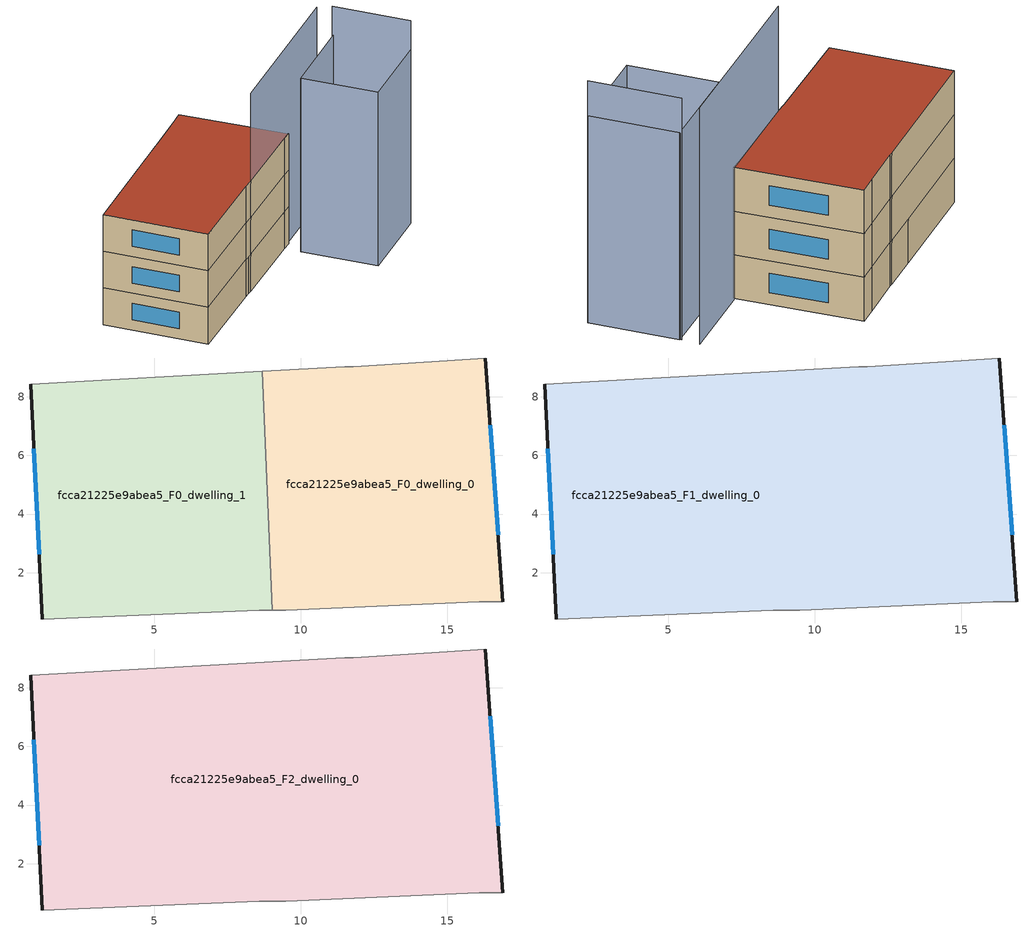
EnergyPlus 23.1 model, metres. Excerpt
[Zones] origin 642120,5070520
fcca21225e9abea5_F0_dwelling_0
 floor ground (EU_floor_Construction): 16.3,9.32 16.89,1.02 16.09,1.02 9.49,0.72 9.03,0.72 8.69,8.87 11.49,9.02 11.79,9.02 14.99,9.22 z0
 wall outside (EU_wall_Construction): 16.89,1.02 16.3,9.32 z0:3
 wall adiabatic (EU_wall_Construction): 9.03,0.72 9.49,0.72 16.09,1.02 16.89,1.02 / 16.3,9.32 14.99,9.22 11.79,9.02 11.49,9.02 8.69,8.87 z0:3
 wall to fcca21225e9abea5_F0_dwelling_1 (EU_wall_Construction): 8.69,8.87 9.03,0.72 z0:3
 window (EU_Window_Construction): 16.73,3.3 16.46,7.04 z0.83:2.17
fcca21225e9abea5_F0_dwelling_1
 floor ground (EU_floor_Construction): 8.69,8.87 9.03,0.72 8.59,0.72 1.18,0.42 0.78,8.43 z0
 wall outside (EU_wall_Construction): 0.78,8.43 1.18,0.42 z0:3
 wall adiabatic (EU_wall_Construction): 1.18,0.42 8.59,0.72 9.03,0.72 / 8.69,8.87 0.78,8.43 z0:3
 window (EU_Window_Construction): 0.89,6.22 1.07,2.62 z0.83:2.17
fcca21225e9abea5_F1_dwelling_0
 floor to fcca21225e9abea5_F0_dwelling_0 (EU_floor_Construction): 16.3,9.32 16.89,1.02 16.09,1.02 9.49,0.72 9.02,0.72 8.69,8.87 11.49,9.02 11.79,9.02 14.99,9.22 z3
 floor to fcca21225e9abea5_F0_dwelling_1 (EU_floor_Construction): 8.69,8.87 9.02,0.72 8.59,0.72 1.18,0.42 0.78,8.43 z3
 wall outside (EU_wall_Construction): 16.89,1.02 16.3,9.32 / 0.78,8.43 1.18,0.42 z3:6
 wall adiabatic (EU_wall_Construction): 1.18,0.42 8.59,0.72 9.49,0.72 16.09,1.02 16.89,1.02 / 16.3,9.32 14.99,9.22 11.79,9.02 11.49,9.02 0.78,8.43 z3:6
 window (EU_Window_Construction): 16.73,3.3 16.46,7.04 / 0.89,6.22 1.07,2.62 z3.83:5.17
fcca21225e9abea5_F2_dwelling_0
 floor to fcca21225e9abea5_F1_dwelling_0 (EU_floor_Construction): 16.3,9.32 16.89,1.02 16.09,1.02 9.49,0.72 8.59,0.72 1.18,0.42 0.78,8.43 11.49,9.02 11.79,9.02 14.99,9.22 z6
 wall outside (EU_wall_Construction): 16.89,1.02 16.3,9.32 / 0.78,8.43 1.18,0.42 z6:9
 wall adiabatic (EU_wall_Construction): 1.18,0.42 8.59,0.72 9.49,0.72 16.09,1.02 16.89,1.02 / 16.3,9.32 14.99,9.22 11.79,9.02 11.49,9.02 0.78,8.43 z6:9
 window (EU_Window_Construction): 16.73,3.3 16.46,7.04 / 0.89,6.22 1.07,2.62 z6.83:8.17
 roof outside (EU_roof_Construction): 16.89,1.02 16.3,9.32 14.99,9.22 11.79,9.02 11.49,9.02 0.78,8.43 1.18,0.42 8.59,0.72 9.49,0.72 16.09,1.02 z9
shading: 9.49,0.72 22.8,1.4 z0:16.2; 23.1,-5.79 22.78,0.21 z0:16.6; 22.8,0.11 23.1,-5.79 / 23.1,-5.79 16.47,-6.13 / 16.47,-6.13 16.17,-0.22 / 16.17,-0.22 22.8,0.11 z0:14.2
[Building]
EU S2 Campaign: North Axis=0; Terrain=City; Solar Distribution=FullExterior
[Site:Location]
Lyon-Bron: Latitude=45.75; Longitude=5; Time Zone=1; Elevation=198
[SizingPeriod:WeatherFileDays]
AnnualSizingPeriod: Begin Month=1; Begin Day of Month=1; End Month=12; End Day of Month=31; Day of Week for Start Day=Monday; Use Weather File Daylight Saving Period=No; Use Weather File Rain and Snow Indicators=No
[MATERIAL]
EU_InternalMass_Material: Roughness=MediumRough; Thickness=0.1; Conductivity=1; Density=1800; Specific Heat=900; Thermal Absorptance=0.9; Solar Absorptance=0.7; Visible Absorptance=0.7
[MATERIAL:NOMASS] Roughness=MediumRough; Thermal Absorptance=0.9; Solar Absorptance=0.7; Visible Absorptance=0.7
Name | Thermal Resistance
EU_wall_NoMass | 0.87146
EU_roof_NoMass | 0.842276
EU_floor_NoMass | 0.496999
[WINDOWMATERIAL:SIMPLEGLAZINGSYSTEM]
EU_Window_SimpleGlazing: UFactor=2.2525; Solar Heat Gain Coefficient=0.76; Visible Transmittance=0.76
[CONSTRUCTION]
EU_wall_Construction: EU_wall_NoMass
EU_roof_Construction: EU_roof_NoMass
EU_floor_Construction: EU_floor_NoMass
EU_InternalMass_Construction: EU_InternalMass_Material
EU_Window_Construction: EU_Window_SimpleGlazing
[ZONE] Type=1; Multiplier=1; Ceiling Height=autocalculate; Floor Area=autocalculate; Part of Total Floor Area=Yes
Name | Volume
fcca21225e9abea5_F0_dwelling_0 | 191.001
fcca21225e9abea5_F1_dwelling_0; fcca21225e9abea5_F2_dwelling_0 | 382.003
fcca21225e9abea5_F0_dwelling_1 | 191.007
[INTERNALMASS] Construction=EU_InternalMass_Construction
Name | Zone or ZoneList | Surface Area
fcca21225e9abea5_F0_dwelling_0_EU_InternalMass | fcca21225e9abea5_F0_dwelling_0 | 63.6675
fcca21225e9abea5_F0_dwelling_1_EU_InternalMass | fcca21225e9abea5_F0_dwelling_1 | 63.669
fcca21225e9abea5_F1_dwelling_0_EU_InternalMass | fcca21225e9abea5_F1_dwelling_0 | 127.334
fcca21225e9abea5_F2_dwelling_0_EU_InternalMass | fcca21225e9abea5_F2_dwelling_0 | 127.334
[OTHEREQUIPMENT] Fuel Type=Electricity; Design Level Calculation Method=Watts/Area; Power per Zone Floor Area=1; Fraction Latent=0; Fraction Radiant=0; Fraction Lost=0; Carbon Dioxide Generation Rate=0; EndUse Subcategory=EU_Step8_InternalGains
Name | Zone or ZoneList or Space or SpaceList | Schedule
EU_Step8_InternalGain_fcca21225e9abea5_F0_dwelling_0_f000 | fcca21225e9abea5_F0_dwelling_0 | EU_Step8_GainSchedule_fcca21225e9abea5_F0_dwelling_0_f000
EU_Step8_InternalGain_fcca21225e9abea5_F0_dwelling_1_f000 | fcca21225e9abea5_F0_dwelling_1 | EU_Step8_GainSchedule_fcca21225e9abea5_F0_dwelling_1_f000
EU_Step8_InternalGain_fcca21225e9abea5_F1_dwelling_0_f000 | fcca21225e9abea5_F1_dwelling_0 | EU_Step8_GainSchedule_fcca21225e9abea5_F1_dwelling_0_f000
EU_Step8_InternalGain_fcca21225e9abea5_F2_dwelling_0_f000 | fcca21225e9abea5_F2_dwelling_0 | EU_Step8_GainSchedule_fcca21225e9abea5_F2_dwelling_0_f000
[ZONEVENTILATION:DESIGNFLOWRATE] Schedule=EU_AlwaysOn; Design Flow Rate Calculation Method=AirChanges/Hour; Air Changes per Hour=0.425; Ventilation Type=Natural; Fan Pressure Rise=0; Fan Total Efficiency=1; Constant Term Coefficient=1; Temperature Term Coefficient=0; Velocity Term Coefficient=0; Velocity Squared Term Coefficient=0; Minimum Indoor Temperature=-100; Maximum Indoor Temperature=100; Delta Temperature=-100; Minimum Outdoor Temperature=-100; Maximum Outdoor Temperature=100; Maximum Wind Speed=40
Name | Zone or ZoneList or Space or SpaceList
EU_ConstantAir_fcca21225e9abea5_F0_dwelling_0 | fcca21225e9abea5_F0_dwelling_0
EU_ConstantAir_fcca21225e9abea5_F0_dwelling_1 | fcca21225e9abea5_F0_dwelling_1
EU_ConstantAir_fcca21225e9abea5_F1_dwelling_0 | fcca21225e9abea5_F1_dwelling_0
EU_ConstantAir_fcca21225e9abea5_F2_dwelling_0 | fcca21225e9abea5_F2_dwelling_0
[HVACTEMPLATE:THERMOSTAT] Constant Heating Setpoint=20; Constant Cooling Setpoint=50
EU_HeatOnly_fcca21225e9abea5_F0_dwelling_0; EU_HeatOnly_fcca21225e9abea5_F0_dwelling_1; EU_HeatOnly_fcca21225e9abea5_F1_dwelling_0; EU_HeatOnly_fcca21225e9abea5_F2_dwelling_0
[HVACTEMPLATE:ZONE:IDEALLOADSAIRSYSTEM] System Availability Schedule=EU_AlwaysOn; Maximum Heating Supply Air Temperature=50; Minimum Cooling Supply Air Temperature=13; Maximum Heating Supply Air Humidity Ratio=0.0156; Minimum Cooling Supply Air Humidity Ratio=0.0077; Heating Limit=NoLimit; Cooling Limit=NoLimit; Heating Availability Schedule=EU_AlwaysOn; Cooling Availability Schedule=EU_CoolingOff; Dehumidification Control Type=ConstantSensibleHeatRatio; Cooling Sensible Heat Ratio=0.7; Dehumidification Setpoint=60; Humidification Control Type=None; Humidification Setpoint=30; Outdoor Air Method=None; Outdoor Air Flow Rate per Person=0.00944; Outdoor Air Flow Rate per Zone Floor Area=0; Outdoor Air Flow Rate per Zone=0; Demand Controlled Ventilation Type=None; Outdoor Air Economizer Type=NoEconomizer; Heat Recovery Type=None; Sensible Heat Recovery Effectiveness=0.7; Latent Heat Recovery Effectiveness=0.65
Name | Template Thermostat
fcca21225e9abea5_F0_dwelling_0 | EU_HeatOnly_fcca21225e9abea5_F0_dwelling_0
fcca21225e9abea5_F0_dwelling_1 | EU_HeatOnly_fcca21225e9abea5_F0_dwelling_1
fcca21225e9abea5_F1_dwelling_0 | EU_HeatOnly_fcca21225e9abea5_F1_dwelling_0
fcca21225e9abea5_F2_dwelling_0 | EU_HeatOnly_fcca21225e9abea5_F2_dwelling_0
[SIZING:ZONE] Zone Cooling Design Supply Air Temperature Input Method=SupplyAirTemperature; Zone Cooling Design Supply Air Temperature=13; Zone Heating Design Supply Air Temperature Input Method=SupplyAirTemperature; Zone Heating Design Supply Air Temperature=50; Zone Cooling Design Supply Air Humidity Ratio=0.008; Zone Heating Design Supply Air Humidity Ratio=0.008; Cooling Design Air Flow Method=DesignDay; Cooling Design Air Flow Rate=0; Cooling Minimum Air Flow per Zone Floor Area=0.000762; Cooling Minimum Air Flow=0; Cooling Minimum Air Flow Fraction=0.2; Heating Design Air Flow Method=DesignDay; Heating Design Air Flow Rate=0; Heating Maximum Air Flow per Zone Floor Area=0.002032; Heating Maximum Air Flow=0.141576; Heating Maximum Air Flow Fraction=0.3; Account for Dedicated Outdoor Air System=No; Dedicated Outdoor Air System Control Strategy=NeutralSupplyAir; Dedicated Outdoor Air Low Setpoint Temperature for Design=autosize; Dedicated Outdoor Air High Setpoint Temperature for Design=autosize; Zone Load Sizing Method=Sensible Load Only No Latent Load; Zone Latent Cooling Design Supply Air Humidity Ratio Input Method=HumidityRatioDifference; Zone Cooling Design Supply Air Humidity Ratio Difference=0.005; Zone Latent Heating Design Supply Air Humidity Ratio Input Method=HumidityRatioDifference; Zone Humidification Design Supply Air Humidity Ratio Difference=0.005
fcca21225e9abea5_F0_dwelling_0; fcca21225e9abea5_F0_dwelling_1; fcca21225e9abea5_F1_dwelling_0; fcca21225e9abea5_F2_dwelling_0
[SCHEDULE:CONSTANT]
Name | Hourly Value
EU_AlwaysOn | 1
EU_CoolingOff | 0
[SCHEDULE:FILE] Column Number=1; Rows to Skip at Top=0; Number of Hours of Data=8760; Column Separator=Comma; Interpolate to Timestep=No; Minutes per Item=60; Adjust Schedule for Daylight Savings=Yes
Name | File
EU_Step8_GainSchedule_fcca21225e9abea5_F0_dwelling_0_f000 | ../../schedules/fcca21225e9abea5/fcca21225e9abea5_F0_dwelling_0_f000_gain.csv
EU_Step8_GainSchedule_fcca21225e9abea5_F0_dwelling_1_f000 | ../../schedules/fcca21225e9abea5/fcca21225e9abea5_F0_dwelling_1_f000_gain.csv
EU_Step8_GainSchedule_fcca21225e9abea5_F1_dwelling_0_f000 | ../../schedules/fcca21225e9abea5/fcca21225e9abea5_F1_dwelling_0_f000_gain.csv
EU_Step8_GainSchedule_fcca21225e9abea5_F2_dwelling_0_f000 | ../../schedules/fcca21225e9abea5/fcca21225e9abea5_F2_dwelling_0_f000_gain.csv
